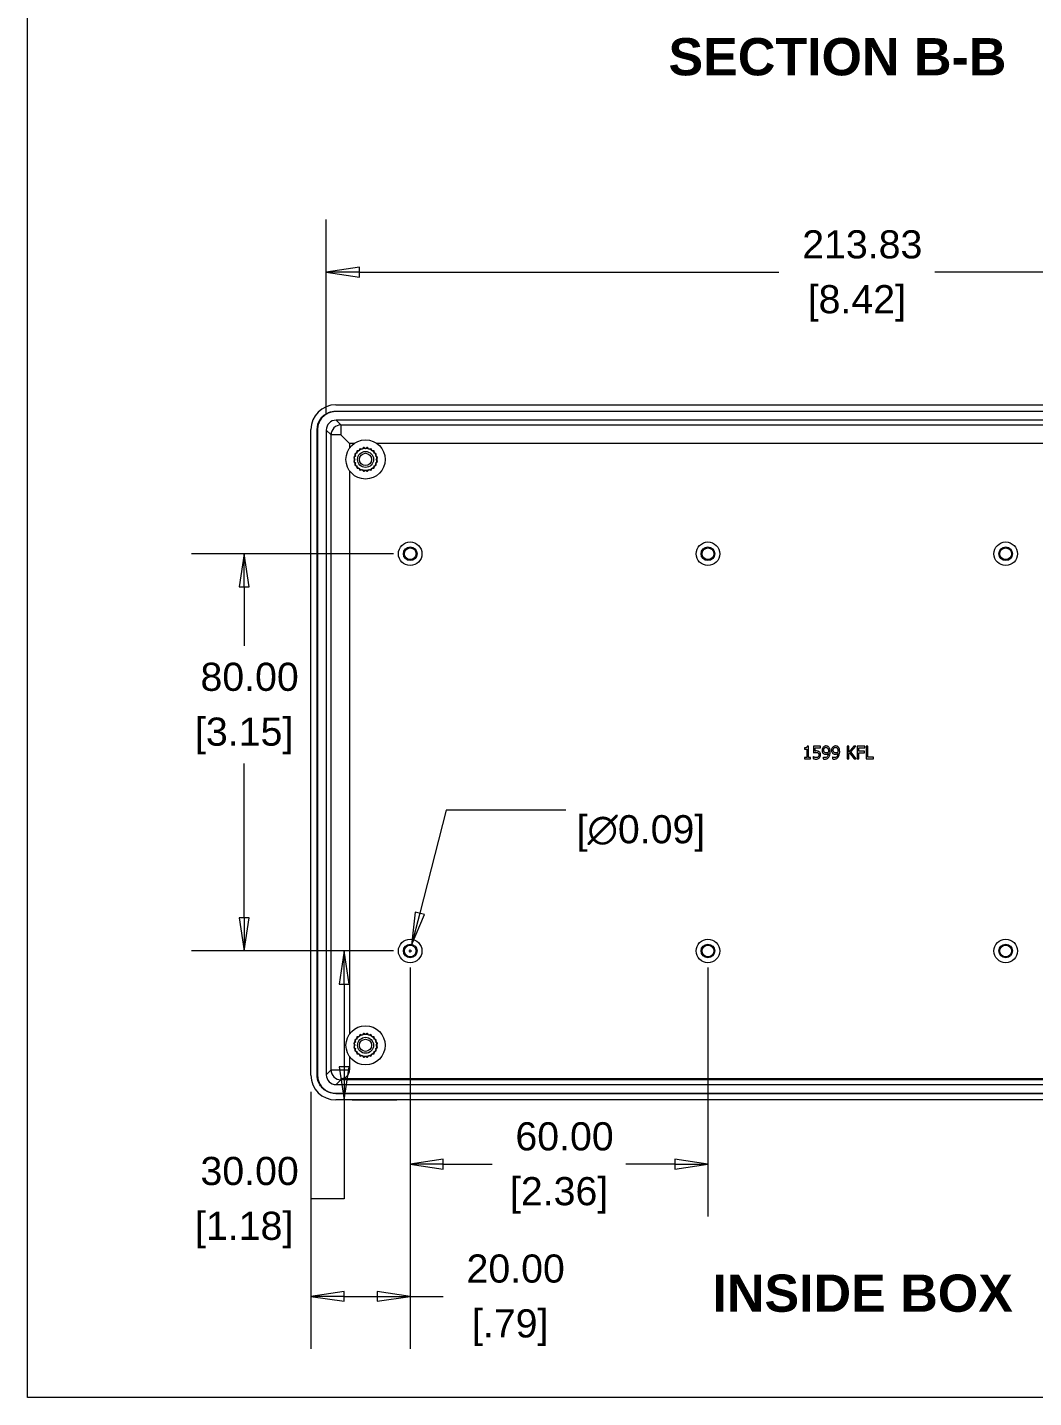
# Model space of a CAD drawing. Header units: millimetres. Extents: x 12 to 919, y 12 to 708.
# Drawn here: x 21.2 to 223.9, y 21.2 to 297.1 of the extents above; entities that cross this region are included whole.
import ezdxf

# ---------------------------------------------------------------- set-up
doc = ezdxf.new("R2010")
doc.units = ezdxf.units.MM
doc.header["$LTSCALE"] = 3.333333
for name, color, linetype, lineweight in [('Dimension (ANSI)', 7, 'Continuous', 9), ('Sketch Geometry (ANSI)', 7, 'Continuous', 9), ('Symbol (ANSI)', 7, 'Continuous', 9), ('Visible (ANSI)', 7, 'Continuous', 9), ('Visible Narrow (ANSI)', 7, 'Continuous', 9)]:
    doc.layers.add(name, color=color, linetype=linetype, lineweight=lineweight)
doc.styles.add('Label Text (ANSI)', font='arialbd.ttf')
doc.styles.add('Note Text (ANSI)', font='arial.ttf')
doc.dimstyles.new('Default - mm_inch (ANSI)', dxfattribs={"dimscale": 3.333333, "dimtxt": 1.7, "dimasz": 2, "dimexe": 3.175, "dimexo": 1, "dimgap": 0.8, "dimtad": 0, "dimtih": 1, "dimtoh": 1, "dimrnd": 1e-08, "dimzin": 4, "dimdsep": 46, "dimtxsty": 'Note Text (ANSI)', "dimblk": 'Filled-1', "dimcen": 0.09, "dimdle": 10, "dimclrd": 256, "dimclre": 256, "dimclrt": 256, "dimadec": 1, "dimazin": 0, "dimtfac": 1.176471, "dimtofl": 0, "dimtmove": 0, "dimatfit": 3, "dimfxl": 0, "dimtolj": 1, "dimtzin": 0, "dimlwd": -1, "dimlwe": -1, "dimarcsym": 0})

# ---------------------------------------------------------------- blocks, each defined once
blk = doc.blocks.new('Borders Default Border')
at = {"layer": 'Sketch Geometry (ANSI)', "flags": 128}
blk.add_lwpolyline([(6.35, 6.35), (6.35, 209.55), (273.05, 209.55), (273.05, 6.35), (6.35, 6.35)], dxfattribs=at)
blk = doc.blocks.new('Filled-1')
at = {"color": 0}
for p, q in [((0, 0), (-1, 0.15)), ((-1, 0.15), (-1, -0.15)), ((-1, 0), (0, 0)), ((-1, -0.15), (0, 0))]:
    blk.add_line(p, q, dxfattribs=at)
at = {"color": 0, "flags": 128}
blk.add_lwpolyline([(-1, -0.15), (0, 0), (-1, 0.15), (-1, -0.15)], dxfattribs=at)
at = {"color": 0}
blk.add_solid([(-1, -0.15), (0, 0), (-1, 0.15), (-1, -0.15)], dxfattribs=at)
blk = doc.blocks.new('*D28')
at = {"layer": 'Defpoints', "color": 0, "transparency": 16777216}
for p in [(295.22, 247.84), (81.39, 216.03), (295.22, 216.03)]:
    blk.add_point(p, dxfattribs=at)
at = {"layer": 'Dimension (ANSI)', "transparency": 16777216}
for p, q in [((81.39, 219.36), (81.39, 258.42)), ((295.22, 219.36), (295.22, 258.42)), ((88.06, 247.84), (172.61, 247.84)), ((288.55, 247.84), (204, 247.84))]:
    blk.add_line(p, q, dxfattribs=at)
at = {"layer": 'Dimension (ANSI)', "transparency": 16777216, "xscale": 6.666666666666667, "yscale": 6.666666666666667, "zscale": 6.666666666666667, "rotation": 180}
blk.add_blockref('Filled-1', (81.39, 247.84), dxfattribs=at)
at = {"layer": 'Dimension (ANSI)', "transparency": 16777216, "xscale": 6.666666666666667, "yscale": 6.666666666666667, "zscale": 6.666666666666667}
blk.add_blockref('Filled-1', (295.22, 247.84), dxfattribs=at)
at = {"layer": 'Dimension (ANSI)', "transparency": 16777216, "attachment_point": 5, "style": 'Note Text (ANSI)'}
for s, insert, char_height in [('\\A1; 213.83', (188.31, 253.4), 5.6667), ('\\A1;[8.42]', (188.31, 241.54), 5.667)]:
    blk.add_mtext(s, dxfattribs=dict(at, insert=insert, char_height=char_height))
blk = doc.blocks.new('*D29')
at = {"layer": 'Defpoints', "color": 0, "transparency": 16777216}
for p in [(98.31, 191.12), (64.85, 111.12), (98.31, 111.12)]:
    blk.add_point(p, dxfattribs=at)
at = {"layer": 'Dimension (ANSI)', "transparency": 16777216}
for p, q in [((94.97, 191.12), (54.27, 191.12)), ((64.85, 184.45), (64.85, 172.59)), ((64.85, 117.78), (64.85, 148.88)), ((94.97, 111.12), (54.27, 111.12))]:
    blk.add_line(p, q, dxfattribs=at)
at = {"layer": 'Dimension (ANSI)', "transparency": 16777216, "xscale": 6.666666666666667, "yscale": 6.666666666666667, "zscale": 6.666666666666667}
for p, rotation in [((64.85, 191.12), 90), ((64.85, 111.12), 270)]:
    blk.add_blockref('Filled-1', p, dxfattribs=dict(at, rotation=rotation))
at = {"layer": 'Dimension (ANSI)', "transparency": 16777216, "char_height": 5.667, "attachment_point": 5, "style": 'Note Text (ANSI)'}
for s, insert in [('\\A1; 80.00', (64.85, 166.3)), ('\\A1;[3.15]', (64.85, 154.44))]:
    blk.add_mtext(s, dxfattribs=dict(at, insert=insert))
blk = doc.blocks.new('*D32')
at = {"layer": 'Defpoints', "color": 0, "transparency": 16777216}
for p in [(98.31, 111.12), (158.31, 111.12), (98.31, 68.19)]:
    blk.add_point(p, dxfattribs=at)
at = {"layer": 'Dimension (ANSI)', "transparency": 16777216}
for p, q in [((98.31, 107.78), (98.31, 57.61)), ((158.31, 107.78), (158.31, 57.61)), ((104.97, 68.19), (114.82, 68.19)), ((151.64, 68.19), (141.79, 68.19))]:
    blk.add_line(p, q, dxfattribs=at)
at = {"layer": 'Dimension (ANSI)', "transparency": 16777216, "xscale": 6.666666666666667, "yscale": 6.666666666666667, "zscale": 6.666666666666667, "rotation": 180}
blk.add_blockref('Filled-1', (98.31, 68.19), dxfattribs=at)
at = {"layer": 'Dimension (ANSI)', "transparency": 16777216, "xscale": 6.666666666666667, "yscale": 6.666666666666667, "zscale": 6.666666666666667}
blk.add_blockref('Filled-1', (158.31, 68.19), dxfattribs=at)
at = {"layer": 'Dimension (ANSI)', "transparency": 16777216, "char_height": 5.667, "attachment_point": 5, "style": 'Note Text (ANSI)'}
for s, insert in [('\\A1; 60.00', (128.31, 73.75)), ('\\A1;[2.36]', (128.31, 61.89))]:
    blk.add_mtext(s, dxfattribs=dict(at, insert=insert))
blk = doc.blocks.new('*D42')
at = {"layer": 'Defpoints', "color": 0, "transparency": 16777216}
for p in [(98.6, 112.26), (98.02, 109.97)]:
    blk.add_point(p, dxfattribs=at)
at = {"layer": 'Dimension (ANSI)', "transparency": 16777216}
for p, q in [((105.53, 139.51), (100.24, 118.72)), ((129.68, 139.51), (105.53, 139.51)), ((98.01, 111.12), (98.61, 111.12)), ((98.31, 110.82), (98.31, 111.42))]:
    blk.add_line(p, q, dxfattribs=at)
at = {"layer": 'Dimension (ANSI)', "transparency": 16777216, "xscale": 6.666666666666667, "yscale": 6.666666666666667, "zscale": 6.666666666666667, "rotation": 255.7218412924732}
blk.add_blockref('Filled-1', (98.6, 112.26), dxfattribs=at)
at = {"layer": 'Dimension (ANSI)', "transparency": 16777216, "insert": (144.8, 139.51), "char_height": 5.667, "attachment_point": 5, "style": 'Note Text (ANSI)'}
blk.add_mtext('\\A1; \\P[∅0.09]', dxfattribs=at)
blk = doc.blocks.new('*D53')
at = {"layer": 'Defpoints', "color": 0, "transparency": 16777216}
for p in [(98.31, 111.12), (78.31, 86.11), (98.31, 41.56)]:
    blk.add_point(p, dxfattribs=at)
at = {"layer": 'Dimension (ANSI)', "transparency": 16777216}
for p, q in [((98.31, 107.78), (98.31, 30.97)), ((78.31, 82.78), (78.31, 30.97)), ((84.97, 41.56), (91.64, 41.56)), ((98.31, 41.56), (104.97, 41.56))]:
    blk.add_line(p, q, dxfattribs=at)
at = {"layer": 'Dimension (ANSI)', "transparency": 16777216, "xscale": 6.666666666666667, "yscale": 6.666666666666667, "zscale": 6.666666666666667, "rotation": 180}
blk.add_blockref('Filled-1', (78.31, 41.56), dxfattribs=at)
at = {"layer": 'Dimension (ANSI)', "transparency": 16777216, "xscale": 6.666666666666667, "yscale": 6.666666666666667, "zscale": 6.666666666666667}
blk.add_blockref('Filled-1', (98.31, 41.56), dxfattribs=at)
at = {"layer": 'Dimension (ANSI)', "transparency": 16777216, "char_height": 5.667, "attachment_point": 5, "style": 'Note Text (ANSI)'}
for s, insert in [('\\A1; 20.00', (118.46, 47.12)), ('\\A1;[.79]', (118.46, 35.26))]:
    blk.add_mtext(s, dxfattribs=dict(at, insert=insert))
blk = doc.blocks.new('*D54')
at = {"layer": 'Defpoints', "color": 0, "transparency": 16777216}
for p in [(85, 111.12), (98.31, 111.12), (83.3, 81.12)]:
    blk.add_point(p, dxfattribs=at)
at = {"layer": 'Dimension (ANSI)', "transparency": 16777216}
for p, q in [((94.97, 111.12), (74.42, 111.12)), ((85, 104.45), (85, 87.78)), ((85, 81.12), (85, 61.21)), ((86.64, 81.12), (95.59, 81.12)), ((85, 61.21), (78.34, 61.21))]:
    blk.add_line(p, q, dxfattribs=at)
at = {"layer": 'Dimension (ANSI)', "transparency": 16777216, "xscale": 6.666666666666667, "yscale": 6.666666666666667, "zscale": 6.666666666666667}
for p, rotation in [((85, 111.12), 90), ((85, 81.12), 270)]:
    blk.add_blockref('Filled-1', p, dxfattribs=dict(at, rotation=rotation))
at = {"layer": 'Dimension (ANSI)', "transparency": 16777216, "char_height": 5.667, "attachment_point": 5, "style": 'Note Text (ANSI)'}
for s, insert in [('\\A1; 30.00', (64.85, 66.77)), ('\\A1;[1.18]', (64.85, 54.91))]:
    blk.add_mtext(s, dxfattribs=dict(at, insert=insert))

msp = doc.modelspace()

# ---------------------------------------------------------------- linework, layer by layer
at = {"layer": 'Visible (ANSI)'}
for p, q in [((83.3026, 221.1162), (293.3114, 221.1162)), ((83.3026, 219.8662), (293.3114, 219.8662)), ((293.3114, 219.7754), (83.3026, 219.7754)), ((293.2223, 218.0298), (83.3917, 218.0298)), ((78.307, 86.1118), (78.307, 216.1206)), ((79.557, 86.1118), (79.557, 216.1206)), ((79.6478, 216.1206), (79.6478, 86.1118)), ((81.3934, 216.0315), (81.3934, 86.2009)), ((84.3592, 215.064), (86.0912, 213.332)), ((87.0132, 213.332), (86.0912, 213.332)), ((86.0912, 213.332), (86.0912, 212.41)), ((88.8961, 212.494), (88.6398, 212.1695)), ((89.307, 212.2752), (88.9629, 212.5046)), ((89.651, 212.5046), (89.307, 212.2752)), ((89.9741, 212.1695), (89.7178, 212.494)), ((285.0132, 213.332), (91.6008, 213.332)), ((86.9186, 210.4602), (87.148, 210.1162)), ((87.148, 210.1162), (86.9186, 209.7722)), ((87.2536, 210.7834), (86.9292, 210.5271)), ((87.1418, 211.1814), (87.2536, 210.7834)), ((87.5603, 211.3852), (87.1725, 211.2417)), ((87.577, 211.7984), (87.5603, 211.3852)), ((88.0379, 211.8629), (87.6248, 211.8462)), ((88.1815, 212.2506), (88.0379, 211.8629)), ((88.6398, 212.1695), (88.2417, 212.2814)), ((90.3722, 212.2814), (89.9741, 212.1695)), ((90.576, 211.8629), (90.4325, 212.2506)), ((90.9891, 211.8462), (90.576, 211.8629)), ((91.0536, 211.3852), (91.037, 211.7984)), ((91.4414, 211.2417), (91.0536, 211.3852)), ((91.3603, 210.7834), (91.4721, 211.1814)), ((91.6847, 210.5271), (91.3603, 210.7834)), ((91.466, 210.1162), (91.6953, 210.4602)), ((91.6953, 209.7722), (91.466, 210.1162)), ((86.0912, 207.8224), (86.0912, 94.41)), ((86.9292, 209.7054), (87.2536, 209.449)), ((87.2536, 209.449), (87.1418, 209.051)), ((87.1725, 208.9907), (87.5603, 208.8472)), ((87.5603, 208.8472), (87.577, 208.4341)), ((87.6248, 208.3862), (88.0379, 208.3695)), ((88.0379, 208.3695), (88.1815, 207.9818)), ((88.2417, 207.9511), (88.6398, 208.0629)), ((88.6398, 208.0629), (88.8961, 207.7384)), ((88.9629, 207.7279), (89.307, 207.9572)), ((89.307, 207.9572), (89.651, 207.7279)), ((89.7178, 207.7384), (89.9741, 208.0629)), ((89.9741, 208.0629), (90.3722, 207.9511)), ((90.4325, 207.9818), (90.576, 208.3695)), ((90.576, 208.3695), (90.9891, 208.3862)), ((91.037, 208.4341), (91.0536, 208.8472)), ((91.0536, 208.8472), (91.4414, 208.9907)), ((91.3603, 209.449), (91.6847, 209.7054)), ((91.4721, 209.051), (91.3603, 209.449)), ((177.754, 152.0141), (177.754, 151.7815)), ((177.754, 151.7815), (178.2151, 151.7815)), ((178.2151, 151.7815), (178.2151, 150.0793)), ((178.5424, 152.3682), (178.2789, 152.3682)), ((178.5424, 150.0793), (178.5424, 152.3682)), ((180.9856, 152.3599), (179.5921, 152.3599)), ((179.5921, 152.3599), (179.5921, 151.0508)), ((179.9194, 151.3843), (179.9194, 152.0615)), ((179.9194, 152.0615), (180.9856, 152.0615)), ((180.9856, 152.0615), (180.9856, 152.3599)), ((186.679, 152.3599), (186.3414, 152.3599)), ((186.3414, 152.3599), (186.3414, 149.8199)), ((187.7205, 152.3599), (186.679, 151.1928)), ((186.679, 151.1928), (186.679, 152.3599)), ((187.0804, 151.2258), (188.1322, 152.3599)), ((188.1322, 152.3599), (187.7205, 152.3599)), ((189.9147, 152.3599), (188.3957, 152.3599)), ((188.3957, 152.3599), (188.3957, 149.8199)), ((188.7332, 151.3431), (188.7332, 152.0594)), ((188.7332, 152.0594), (189.9147, 152.0594)), ((189.9147, 152.0594), (189.9147, 152.3599)), ((190.2173, 152.3599), (190.2173, 149.8199)), ((190.5549, 152.3599), (190.2173, 152.3599)), ((190.5549, 150.1204), (190.5549, 152.3599)), ((177.754, 150.0793), (177.754, 149.8199)), ((178.2151, 150.0793), (177.754, 150.0793)), ((177.754, 149.8199), (178.9931, 149.8199)), ((178.9931, 150.0793), (178.5424, 150.0793)), ((178.9931, 149.8199), (178.9931, 150.0793)), ((179.5118, 150.2707), (179.4871, 150.2707)), ((179.4871, 150.2707), (179.4871, 149.9105)), ((181.5331, 150.1328), (181.5167, 150.1328)), ((181.5167, 150.1328), (181.5167, 149.8055)), ((183.4392, 150.1328), (183.4227, 150.1328)), ((183.4227, 150.1328), (183.4227, 149.8055)), ((186.3414, 149.8199), (186.679, 149.8199)), ((186.679, 150.8347), (186.8272, 151.0014)), ((186.679, 149.8199), (186.679, 150.8347)), ((186.8272, 151.0014), (187.7555, 149.8199)), ((188.194, 149.8199), (187.0804, 151.2258)), ((187.7555, 149.8199), (188.194, 149.8199)), ((188.3957, 149.8199), (188.7332, 149.8199)), ((189.8653, 151.3431), (188.7332, 151.3431)), ((188.7332, 149.8199), (188.7332, 151.0426)), ((188.7332, 151.0426), (189.8653, 151.0426)), ((189.8653, 151.0426), (189.8653, 151.3431)), ((190.2173, 149.8199), (191.689, 149.8199)), ((191.689, 150.1204), (190.5549, 150.1204)), ((191.689, 149.8199), (191.689, 150.1204)), ((88.0379, 93.8629), (87.6248, 93.8462)), ((88.1815, 94.2506), (88.0379, 93.8629)), ((88.6398, 94.1695), (88.2417, 94.2814)), ((88.8961, 94.494), (88.6398, 94.1695)), ((89.307, 94.2752), (88.9629, 94.5046)), ((89.651, 94.5046), (89.307, 94.2752)), ((89.9741, 94.1695), (89.7178, 94.494)), ((90.3722, 94.2814), (89.9741, 94.1695)), ((90.576, 93.8629), (90.4325, 94.2506)), ((90.9891, 93.8462), (90.576, 93.8629)), ((86.9186, 92.4602), (87.148, 92.1162)), ((87.148, 92.1162), (86.9186, 91.7722)), ((87.2536, 92.7834), (86.9292, 92.5271)), ((86.9292, 91.7054), (87.2536, 91.449)), ((87.1418, 93.1814), (87.2536, 92.7834)), ((87.2536, 91.449), (87.1418, 91.051)), ((87.5603, 93.3852), (87.1725, 93.2417)), ((87.577, 93.7984), (87.5603, 93.3852)), ((91.0536, 93.3852), (91.037, 93.7984)), ((91.4414, 93.2417), (91.0536, 93.3852)), ((91.3603, 92.7834), (91.4721, 93.1814)), ((91.6847, 92.5271), (91.3603, 92.7834)), ((91.3603, 91.449), (91.6847, 91.7054)), ((91.4721, 91.051), (91.3603, 91.449)), ((91.466, 92.1162), (91.6953, 92.4602)), ((91.6953, 91.7722), (91.466, 92.1162)), ((86.0912, 89.8224), (86.0912, 87.1684)), ((87.1725, 90.9907), (87.5603, 90.8472)), ((87.5603, 90.8472), (87.577, 90.4341)), ((87.6248, 90.3862), (88.0379, 90.3695)), ((88.0379, 90.3695), (88.1815, 89.9818)), ((88.2417, 89.9511), (88.6398, 90.0629)), ((88.6398, 90.0629), (88.8961, 89.7384)), ((88.9629, 89.7279), (89.307, 89.9572)), ((89.307, 89.9572), (89.651, 89.7279)), ((89.7178, 89.7384), (89.9741, 90.0629)), ((89.9741, 90.0629), (90.3722, 89.9511)), ((90.4325, 89.9818), (90.576, 90.3695)), ((90.576, 90.3695), (90.9891, 90.3862)), ((91.037, 90.4341), (91.0536, 90.8472)), ((91.0536, 90.8472), (91.4414, 90.9907)), ((83.3917, 84.2027), (293.2223, 84.2027)), ((84.3592, 85.4364), (292.2548, 85.4364)), ((83.3026, 82.457), (293.3114, 82.457)), ((293.3114, 82.3662), (83.3026, 82.3662)), ((293.3114, 81.1162), (83.3026, 81.1162))]:
    msp.add_line(p, q, dxfattribs=at)
for centre, radius in [((89.307, 210.1162), 3.95), ((89.307, 210.1162), 2.25), ((89.307, 210.1162), 1.6129), ((89.307, 210.1162), 1.2319), ((98.307, 191.1162), 2.375), ((158.307, 191.1162), 2.375), ((218.307, 191.1162), 2.375), ((98.307, 191.1162), 1.375), ((98.307, 191.1162), 1.181), ((158.307, 191.1162), 1.375), ((158.307, 191.1162), 1.181), ((218.307, 191.1162), 1.375), ((218.307, 191.1162), 1.181), ((98.307, 111.1162), 2.375), ((158.307, 111.1162), 2.375), ((218.307, 111.1162), 2.375), ((98.307, 111.1162), 1.375), ((98.307, 111.1162), 1.181), ((158.307, 111.1162), 1.375), ((158.307, 111.1162), 1.181), ((218.307, 111.1162), 1.375), ((218.307, 111.1162), 1.181), ((89.307, 92.1162), 3.95), ((89.307, 92.1162), 2.25), ((89.307, 92.1162), 1.6129), ((89.307, 92.1162), 1.2319)]:
    msp.add_circle(centre, radius, dxfattribs=at)
for centre, radius, start, end in [((89.307, 210.1162), 2.413, 98.196675, 99.803325), ((89.307, 210.1162), 2.413, 80.196675, 81.803325), ((89.307, 210.1162), 2.413, 170.196675, 171.803325), ((89.307, 210.1162), 2.413, 188.196675, 189.803325), ((89.307, 210.1162), 2.413, 152.196675, 153.803325), ((89.307, 210.1162), 2.413, 134.196675, 135.803325), ((89.307, 210.1162), 2.413, 116.196675, 117.803325), ((89.307, 210.1162), 2.413, 62.196675, 63.803325), ((89.307, 210.1162), 2.413, 44.196675, 45.803325), ((89.307, 210.1162), 2.413, 26.196675, 27.803325), ((89.307, 210.1162), 2.413, 8.196675, 9.803325), ((89.307, 210.1162), 2.413, 350.196675, 351.803325), ((89.307, 210.1162), 2.413, 206.196675, 207.803325), ((89.307, 210.1162), 2.413, 224.196675, 225.803325), ((89.307, 210.1162), 2.413, 242.196675, 243.803325), ((89.307, 210.1162), 2.413, 260.196675, 261.803325), ((89.307, 210.1162), 2.413, 278.196675, 279.803325), ((89.307, 210.1162), 2.413, 296.196675, 297.803325), ((89.307, 210.1162), 2.413, 314.196675, 315.803325), ((89.307, 210.1162), 2.413, 332.196675, 333.803325), ((89.307, 92.1162), 2.413, 134.196675, 135.803325), ((89.307, 92.1162), 2.413, 116.196675, 117.803325), ((89.307, 92.1162), 2.413, 98.196675, 99.803325), ((89.307, 92.1162), 2.413, 80.196675, 81.803325), ((89.307, 92.1162), 2.413, 62.196675, 63.803325), ((89.307, 92.1162), 2.413, 44.196675, 45.803325), ((89.307, 92.1162), 2.413, 170.196675, 171.803325), ((89.307, 92.1162), 2.413, 188.196675, 189.803325), ((89.307, 92.1162), 2.413, 152.196675, 153.803325), ((89.307, 92.1162), 2.413, 26.196675, 27.803325), ((89.307, 92.1162), 2.413, 8.196675, 9.803325), ((89.307, 92.1162), 2.413, 350.196675, 351.803325), ((89.307, 92.1162), 2.413, 206.196675, 207.803325), ((89.307, 92.1162), 2.413, 224.196675, 225.803325), ((89.307, 92.1162), 2.413, 242.196675, 243.803325), ((89.307, 92.1162), 2.413, 260.196675, 261.803325), ((89.307, 92.1162), 2.413, 278.196675, 279.803325), ((89.307, 92.1162), 2.413, 296.196675, 297.803325), ((89.307, 92.1162), 2.413, 314.196675, 315.803325), ((89.307, 92.1162), 2.413, 332.196675, 333.803325), ((84.3592, 87.1684), 1.7321, 270, 0)]:
    msp.add_arc(centre, radius, start, end, dxfattribs=at)
for centre, major_axis in [((83.3114, 216.1118), (-3.5417, 3.5417)), ((83.3952, 216.028), (-1.4167, 1.4167)), ((83.3114, 86.1206), (-3.5417, -3.5417)), ((83.3952, 86.2044), (-1.4167, -1.4167))]:
    msp.add_ellipse(centre, major_axis=major_axis, ratio=0.99824796, start_param=5.49866393, end_param=7.06770668, dxfattribs=at)
for points, knots in [([(79.557, 216.1206), (79.557, 216.8569), (80.003, 218.3262), (81.5848, 219.6233), (82.8117, 219.8662), (83.3026, 219.8662)], [5.49866393, 5.49866393, 5.49866393, 5.49866393, 6.08705496, 6.675446, 7.06770668, 7.06770668, 7.06770668, 7.06770668]), ([(83.3026, 219.7754), (83.0702, 219.7754), (82.838, 219.7532), (82.4594, 219.6803), (82.3107, 219.6418), (81.6603, 219.4291), (81.1928, 219.1526), (80.5568, 218.5577), (80.341, 218.2902), (80.0003, 217.7208), (79.8714, 217.4214), (79.6938, 216.7887), (79.6478, 216.4547), (79.6478, 216.1206)], [-7.06770668, -7.06770668, -7.06770668, -7.06770668, -6.87744995, -6.87744995, -6.75177363, -6.75177363, -6.31652408, -6.31652408, -6.0372918, -6.0372918, -5.77229005, -5.77229005, -5.49866393, -5.49866393, -5.49866393, -5.49866393]), ([(178.2789, 152.3682), (178.2762, 152.3338), (178.2709, 152.2991), (178.2543, 152.2371), (178.2437, 152.209), (178.2135, 152.1548), (178.1936, 152.1299), (178.1545, 152.0975), (178.123, 152.0742), (177.9736, 152.0236), (177.8625, 152.0141), (177.754, 152.0141)], [-0.167573026, -0.167573026, -0.167573026, -0.167573026, -0.127120568, -0.127120568, -0.092204897, -0.092204897, -0.054363311, -0.054363311, -0.032556161, -0.032556161, 0, 0, 0, 0]), ([(181.5352, 152.1726), (181.4583, 152.0914), (181.4011, 151.9968), (181.3357, 151.8302), (181.2964, 151.7117), (181.2964, 151.5345)], [-0.141741652, -0.141741652, -0.141741652, -0.141741652, -0.053155313, -0.053155313, 0, 0, 0, 0]), ([(182.1033, 152.4114), (182.0435, 152.4114), (181.9845, 152.4045), (181.8561, 152.3748), (181.796, 152.3512), (181.67, 152.2912), (181.597, 152.2393), (181.5352, 152.1726)], [-0.0539490919, -0.0539490919, -0.0539490919, -0.0539490919, -0.0418540327, -0.0418540327, -0.0272817061, -0.0272817061, 0, 0, 0, 0]), ([(181.6422, 151.5489), (181.6422, 151.6078), (181.6463, 151.6678), (181.6653, 151.7759), (181.679, 151.8255), (181.7289, 151.9402), (181.7651, 151.9848), (181.8342, 152.0529), (181.8765, 152.0814), (181.9807, 152.1241), (182.0406, 152.1335), (182.1012, 152.1335)], [-0.0672534578, -0.0672534578, -0.0672534578, -0.0672534578, -0.0565349498, -0.0565349498, -0.0472880433, -0.0472880433, -0.0337859956, -0.0337859956, -0.0182028966, -0.0182028966, 0, 0, 0, 0]), ([(182.1012, 152.1335), (182.1344, 152.1335), (182.1673, 152.1304), (182.2241, 152.1184), (182.2569, 152.1095), (182.3395, 152.0689), (182.3832, 152.0306), (182.4203, 151.9894)], [-0.042079847, -0.042079847, -0.042079847, -0.042079847, -0.027560195, -0.027560195, -0.016627428, -0.016627428, 0, 0, 0, 0]), ([(182.6673, 152.1829), (182.6327, 152.2196), (182.5946, 152.2523), (182.5114, 152.3096), (182.467, 152.3334), (182.3576, 152.3786), (182.2543, 152.4114), (182.1033, 152.4114)], [-0.112689926, -0.112689926, -0.112689926, -0.112689926, -0.07903049, -0.07903049, -0.045287017, -0.045287017, 0, 0, 0, 0]), ([(182.4203, 151.9894), (182.4505, 151.9578), (182.4751, 151.9211), (182.5275, 151.8211), (182.5453, 151.7614), (182.5879, 151.6151), (182.5994, 151.4651), (182.5994, 151.3184)], [-0.0574717906, -0.0574717906, -0.0574717906, -0.0574717906, -0.0522648673, -0.0522648673, -0.0440265957, -0.0440265957, 0, 0, 0, 0]), ([(182.9431, 151.2422), (182.9431, 151.3717), (182.9356, 151.5076), (182.9033, 151.6985), (182.8805, 151.8113), (182.7878, 152.0245), (182.7357, 152.1102), (182.6673, 152.1829)], [-0.150416895, -0.150416895, -0.150416895, -0.150416895, -0.069766516, -0.069766516, -0.029949099, -0.029949099, 0, 0, 0, 0]), ([(183.4412, 152.1726), (183.3643, 152.0914), (183.3071, 151.9968), (183.2418, 151.8302), (183.2025, 151.7117), (183.2025, 151.5345)], [-0.141741652, -0.141741652, -0.141741652, -0.141741652, -0.053155313, -0.053155313, 0, 0, 0, 0]), ([(184.0093, 152.4114), (183.9496, 152.4114), (183.8905, 152.4045), (183.7621, 152.3748), (183.702, 152.3512), (183.576, 152.2912), (183.5031, 152.2393), (183.4412, 152.1726)], [-0.0539490919, -0.0539490919, -0.0539490919, -0.0539490919, -0.0418540327, -0.0418540327, -0.0272817061, -0.0272817061, 0, 0, 0, 0]), ([(183.5483, 151.5489), (183.5483, 151.6078), (183.5523, 151.6678), (183.5714, 151.7759), (183.585, 151.8255), (183.635, 151.9402), (183.6711, 151.9848), (183.7402, 152.0529), (183.7826, 152.0814), (183.8868, 152.1241), (183.9466, 152.1335), (184.0073, 152.1335)], [-0.0672534578, -0.0672534578, -0.0672534578, -0.0672534578, -0.0565349498, -0.0565349498, -0.0472880433, -0.0472880433, -0.0337859956, -0.0337859956, -0.0182028966, -0.0182028966, 0, 0, 0, 0]), ([(184.0073, 152.1335), (184.0404, 152.1335), (184.0733, 152.1304), (184.1301, 152.1184), (184.163, 152.1095), (184.2455, 152.0689), (184.2892, 152.0306), (184.3263, 151.9894)], [-0.042079847, -0.042079847, -0.042079847, -0.042079847, -0.027560195, -0.027560195, -0.016627428, -0.016627428, 0, 0, 0, 0]), ([(184.5733, 152.1829), (184.5387, 152.2196), (184.5007, 152.2523), (184.4174, 152.3096), (184.3731, 152.3334), (184.2636, 152.3786), (184.1603, 152.4114), (184.0093, 152.4114)], [-0.112689926, -0.112689926, -0.112689926, -0.112689926, -0.07903049, -0.07903049, -0.045287017, -0.045287017, 0, 0, 0, 0]), ([(184.3263, 151.9894), (184.3565, 151.9578), (184.3811, 151.9211), (184.4336, 151.8211), (184.4513, 151.7614), (184.4939, 151.6151), (184.5054, 151.4651), (184.5054, 151.3184)], [-0.0574717906, -0.0574717906, -0.0574717906, -0.0574717906, -0.0522648673, -0.0522648673, -0.0440265957, -0.0440265957, 0, 0, 0, 0]), ([(184.8491, 151.2422), (184.8491, 151.3717), (184.8417, 151.5076), (184.8094, 151.6985), (184.7865, 151.8113), (184.6938, 152.0245), (184.6417, 152.1102), (184.5733, 152.1829)], [-0.150416895, -0.150416895, -0.150416895, -0.150416895, -0.069766516, -0.069766516, -0.029949099, -0.029949099, 0, 0, 0, 0]), ([(179.4871, 149.9105), (179.5831, 149.8633), (179.6896, 149.8302), (179.8598, 149.7916), (179.9863, 149.7664), (180.152, 149.7664)], [-0.128286451, -0.128286451, -0.128286451, -0.128286451, -0.049714083, -0.049714083, 0, 0, 0, 0]), ([(179.7856, 150.1348), (179.7309, 150.1552), (179.6761, 150.1784), (179.6038, 150.2151), (179.5503, 150.2423), (179.5118, 150.2707)], [-0.0512362168, -0.0512362168, -0.0512362168, -0.0512362168, -0.0143391104, -0.0143391104, 0, 0, 0, 0]), ([(179.5921, 151.0508), (179.661, 151.0659), (179.7466, 151.0802), (179.8523, 151.0967), (179.9558, 151.1126), (180.0944, 151.1126)], [-0.119185504, -0.119185504, -0.119185504, -0.119185504, -0.041558839, -0.041558839, 0, 0, 0, 0]), ([(180.1582, 150.0607), (180.0955, 150.0607), (180.0309, 150.066), (179.9075, 150.0949), (179.8461, 150.1139), (179.7856, 150.1348)], [-0.0380314469, -0.0380314469, -0.0380314469, -0.0380314469, -0.0192127692, -0.0192127692, 0, 0, 0, 0]), ([(180.1499, 151.3987), (180.1139, 151.3987), (180.0768, 151.3974), (180.0234, 151.3947), (179.9796, 151.3923), (179.9194, 151.3843)], [-0.0557860089, -0.0557860089, -0.0557860089, -0.0557860089, -0.0182211769, -0.0182211769, 0, 0, 0, 0]), ([(180.0944, 151.1126), (180.1979, 151.1126), (180.3031, 151.0998), (180.4312, 151.0519), (180.4734, 151.0278), (180.5101, 150.9952)], [-0.0410323892, -0.0410323892, -0.0410323892, -0.0410323892, -0.014731319, -0.014731319, 0, 0, 0, 0]), ([(180.7386, 151.2402), (180.6991, 151.2705), (180.657, 151.2972), (180.57, 151.3399), (180.5261, 151.3559), (180.4359, 151.3773), (180.3366, 151.3987), (180.1499, 151.3987)], [-0.17487016, -0.17487016, -0.17487016, -0.17487016, -0.113726948, -0.113726948, -0.055984548, -0.055984548, 0, 0, 0, 0]), ([(180.152, 149.7664), (180.2236, 149.7664), (180.2952, 149.773), (180.4113, 149.7982), (180.4771, 149.8163), (180.6372, 149.8939), (180.7123, 149.9472), (180.7757, 150.0155)], [-0.091904082, -0.091904082, -0.091904082, -0.091904082, -0.0533529955, -0.0533529955, -0.0279594795, -0.0279594795, 0, 0, 0, 0]), ([(180.5246, 150.2151), (180.5017, 150.189), (180.4763, 150.1656), (180.4199, 150.1259), (180.3898, 150.11), (180.3241, 150.0849), (180.2547, 150.0607), (180.1582, 150.0607)], [-0.0842255202, -0.0842255202, -0.0842255202, -0.0842255202, -0.0564126176, -0.0564126176, -0.0289730701, -0.0289730701, 0, 0, 0, 0]), ([(180.5101, 150.9952), (180.5339, 150.9757), (180.5549, 150.9536), (180.5975, 150.8955), (180.6115, 150.865), (180.6452, 150.7835), (180.6542, 150.7064), (180.6542, 150.6288)], [-0.0345363637, -0.0345363637, -0.0345363637, -0.0345363637, -0.029733954, -0.029733954, -0.0232787519, -0.0232787519, 0, 0, 0, 0]), ([(180.6542, 150.6288), (180.6542, 150.5055), (180.6339, 150.4297), (180.5987, 150.3245), (180.5675, 150.2664), (180.5246, 150.2151)], [-0.0332856376, -0.0332856376, -0.0332856376, -0.0332856376, -0.0200567685, -0.0200567685, 0, 0, 0, 0]), ([(181, 150.6268), (181, 150.7074), (180.9938, 150.7913), (180.9633, 150.9268), (180.943, 150.9879), (180.8618, 151.127), (180.8064, 151.1891), (180.7386, 151.2402)], [-0.0800363577, -0.0800363577, -0.0800363577, -0.0800363577, -0.0483066266, -0.0483066266, -0.0254621845, -0.0254621845, 0, 0, 0, 0]), ([(180.7757, 150.0155), (180.8492, 150.0946), (180.9034, 150.186), (180.9668, 150.355), (181, 150.4675), (181, 150.6268)], [-0.119040112, -0.119040112, -0.119040112, -0.119040112, -0.047774149, -0.047774149, 0, 0, 0, 0]), ([(181.2964, 151.5345), (181.2964, 151.4515), (181.3036, 151.3671), (181.3345, 151.2326), (181.3562, 151.1609), (181.4436, 151.0071), (181.5013, 150.9409), (181.5723, 150.8861)], [-0.0926061006, -0.0926061006, -0.0926061006, -0.0926061006, -0.053057852, -0.053057852, -0.0268835624, -0.0268835624, 0, 0, 0, 0]), ([(181.5167, 149.8055), (181.5631, 149.791), (181.6113, 149.7822), (181.6741, 149.7764), (181.7337, 149.7705), (181.8048, 149.7705)], [-0.0932854185, -0.0932854185, -0.0932854185, -0.0932854185, -0.0213542336, -0.0213542336, 0, 0, 0, 0]), ([(181.8501, 150.0649), (181.7589, 150.0649), (181.6816, 150.0812), (181.5911, 150.1071), (181.5579, 150.1186), (181.5331, 150.1328)], [-0.024137776, -0.024137776, -0.024137776, -0.024137776, -0.0085578615, -0.0085578615, 0, 0, 0, 0]), ([(181.5723, 150.8861), (181.6425, 150.8332), (181.7208, 150.7893), (181.8401, 150.7577), (181.9253, 150.7359), (182.0621, 150.7359)], [-0.143066522, -0.143066522, -0.143066522, -0.143066522, -0.041060775, -0.041060775, 0, 0, 0, 0]), ([(181.8151, 151.1064), (181.7858, 151.1304), (181.7595, 151.1575), (181.7086, 151.2262), (181.6927, 151.2608), (181.6527, 151.362), (181.6422, 151.4552), (181.6422, 151.5489)], [-0.0434904392, -0.0434904392, -0.0434904392, -0.0434904392, -0.0366675673, -0.0366675673, -0.0281124763, -0.0281124763, 0, 0, 0, 0]), ([(181.8048, 149.7705), (181.9099, 149.7705), (182.0167, 149.78), (182.2096, 149.8268), (182.291, 149.8595), (182.4867, 149.9766), (182.5831, 150.0677), (182.6632, 150.176)], [-0.0999082467, -0.0999082467, -0.0999082467, -0.0999082467, -0.068406186, -0.068406186, -0.0404046984, -0.0404046984, 0, 0, 0, 0]), ([(182.1383, 151.0179), (182.0557, 151.0179), (181.9843, 151.0279), (181.8919, 151.0551), (181.8515, 151.0769), (181.8151, 151.1064)], [-0.0288970967, -0.0288970967, -0.0288970967, -0.0288970967, -0.0140476679, -0.0140476679, 0, 0, 0, 0]), ([(182.5911, 150.9129), (182.5811, 150.7597), (182.552, 150.6011), (182.4376, 150.356), (182.3813, 150.2899), (182.283, 150.1919), (182.2162, 150.1476), (182.0483, 150.0795), (181.9495, 150.0649), (181.8501, 150.0649)], [-0.0939244269, -0.0939244269, -0.0939244269, -0.0939244269, -0.071412732, -0.071412732, -0.0543352232, -0.0543352232, -0.0298009225, -0.0298009225, 0, 0, 0, 0]), ([(182.0621, 150.7359), (182.154, 150.7359), (182.2449, 150.7484), (182.3931, 150.799), (182.4786, 150.8362), (182.5911, 150.9129)], [-0.0987108372, -0.0987108372, -0.0987108372, -0.0987108372, -0.0408432635, -0.0408432635, 0, 0, 0, 0]), ([(182.5932, 151.1578), (182.5119, 151.1031), (182.4291, 151.073), (182.2971, 151.033), (182.2176, 151.0179), (182.1383, 151.0179)], [-0.0413852697, -0.0413852697, -0.0413852697, -0.0413852697, -0.0237793852, -0.0237793852, 0, 0, 0, 0]), ([(182.5994, 151.3184), (182.5994, 151.2695), (182.5984, 151.2462), (182.5963, 151.2045), (182.5949, 151.1783), (182.5932, 151.1578)], [-0.0126920593, -0.0126920593, -0.0126920593, -0.0126920593, -0.0061579399, -0.0061579399, 0, 0, 0, 0]), ([(182.6632, 150.176), (182.765, 150.3144), (182.8302, 150.4789), (182.904, 150.7719), (182.9431, 150.9698), (182.9431, 151.2422)], [-0.189169785, -0.189169785, -0.189169785, -0.189169785, -0.081731241, -0.081731241, 0, 0, 0, 0]), ([(183.2025, 151.5345), (183.2025, 151.4515), (183.2097, 151.3671), (183.2405, 151.2326), (183.2622, 151.1609), (183.3496, 151.0071), (183.4074, 150.9409), (183.4783, 150.8861)], [-0.0926061006, -0.0926061006, -0.0926061006, -0.0926061006, -0.053057852, -0.053057852, -0.0268835624, -0.0268835624, 0, 0, 0, 0]), ([(183.4227, 149.8055), (183.4691, 149.791), (183.5173, 149.7822), (183.5801, 149.7764), (183.6397, 149.7705), (183.7109, 149.7705)], [-0.0932854185, -0.0932854185, -0.0932854185, -0.0932854185, -0.0213542336, -0.0213542336, 0, 0, 0, 0]), ([(183.7562, 150.0649), (183.6649, 150.0649), (183.5876, 150.0812), (183.4971, 150.1071), (183.4639, 150.1186), (183.4392, 150.1328)], [-0.024137776, -0.024137776, -0.024137776, -0.024137776, -0.0085578615, -0.0085578615, 0, 0, 0, 0]), ([(183.4783, 150.8861), (183.5485, 150.8332), (183.6268, 150.7893), (183.7461, 150.7577), (183.8313, 150.7359), (183.9682, 150.7359)], [-0.143066522, -0.143066522, -0.143066522, -0.143066522, -0.041060775, -0.041060775, 0, 0, 0, 0]), ([(183.7212, 151.1064), (183.6918, 151.1304), (183.6655, 151.1575), (183.6147, 151.2262), (183.5988, 151.2608), (183.5587, 151.362), (183.5483, 151.4552), (183.5483, 151.5489)], [-0.0434904392, -0.0434904392, -0.0434904392, -0.0434904392, -0.0366675673, -0.0366675673, -0.0281124763, -0.0281124763, 0, 0, 0, 0]), ([(183.7109, 149.7705), (183.8159, 149.7705), (183.9227, 149.78), (184.1156, 149.8268), (184.197, 149.8595), (184.3927, 149.9766), (184.4891, 150.0677), (184.5692, 150.176)], [-0.0999082467, -0.0999082467, -0.0999082467, -0.0999082467, -0.068406186, -0.068406186, -0.0404046984, -0.0404046984, 0, 0, 0, 0]), ([(184.0443, 151.0179), (183.9617, 151.0179), (183.8904, 151.0279), (183.798, 151.0551), (183.7575, 151.0769), (183.7212, 151.1064)], [-0.0288970967, -0.0288970967, -0.0288970967, -0.0288970967, -0.0140476679, -0.0140476679, 0, 0, 0, 0]), ([(184.4972, 150.9129), (184.4871, 150.7597), (184.458, 150.6011), (184.3437, 150.356), (184.2874, 150.2899), (184.1891, 150.1919), (184.1222, 150.1476), (183.9543, 150.0795), (183.8555, 150.0649), (183.7562, 150.0649)], [-0.0939244269, -0.0939244269, -0.0939244269, -0.0939244269, -0.071412732, -0.071412732, -0.0543352232, -0.0543352232, -0.0298009225, -0.0298009225, 0, 0, 0, 0]), ([(183.9682, 150.7359), (184.06, 150.7359), (184.1509, 150.7484), (184.2992, 150.799), (184.3847, 150.8362), (184.4972, 150.9129)], [-0.0987108372, -0.0987108372, -0.0987108372, -0.0987108372, -0.0408432635, -0.0408432635, 0, 0, 0, 0]), ([(184.4992, 151.1578), (184.4179, 151.1031), (184.3351, 151.073), (184.2032, 151.033), (184.1236, 151.0179), (184.0443, 151.0179)], [-0.0413852697, -0.0413852697, -0.0413852697, -0.0413852697, -0.0237793852, -0.0237793852, 0, 0, 0, 0]), ([(184.5054, 151.3184), (184.5054, 151.2695), (184.5044, 151.2462), (184.5024, 151.2045), (184.5009, 151.1783), (184.4992, 151.1578)], [-0.0126920593, -0.0126920593, -0.0126920593, -0.0126920593, -0.0061579399, -0.0061579399, 0, 0, 0, 0]), ([(184.5692, 150.176), (184.6711, 150.3144), (184.7362, 150.4789), (184.81, 150.7719), (184.8491, 150.9698), (184.8491, 151.2422)], [-0.189169785, -0.189169785, -0.189169785, -0.189169785, -0.081731241, -0.081731241, 0, 0, 0, 0]), ([(83.3026, 82.3662), (82.5662, 82.3663), (81.0969, 82.8122), (79.7999, 84.394), (79.557, 85.6209), (79.557, 86.1118)], [5.49866393, 5.49866393, 5.49866393, 5.49866393, 6.08705496, 6.675446, 7.06770668, 7.06770668, 7.06770668, 7.06770668]), ([(79.6478, 86.1118), (79.6478, 85.8795), (79.67, 85.6472), (79.7429, 85.2686), (79.7814, 85.1199), (79.9941, 84.4696), (80.2705, 84.0021), (80.8655, 83.366), (81.1329, 83.1502), (81.7024, 82.8096), (82.0018, 82.6807), (82.6345, 82.503), (82.9684, 82.457), (83.3026, 82.457)], [-7.06770668, -7.06770668, -7.06770668, -7.06770668, -6.87744995, -6.87744995, -6.75177363, -6.75177363, -6.31652408, -6.31652408, -6.0372918, -6.0372918, -5.77229005, -5.77229005, -5.49866393, -5.49866393, -5.49866393, -5.49866393])]:
    msp.add_open_spline(points, degree=3, knots=knots, dxfattribs=at)
at = {"layer": 'Visible Narrow (ANSI)'}
for p, q in [((83.3026, 219.8662), (83.3026, 219.7754)), ((83.3917, 218.0298), (84.3592, 217.0623)), ((79.557, 216.1206), (79.6478, 216.1206)), ((82.3609, 215.064), (81.3934, 216.0315)), ((84.3592, 217.0623), (84.3592, 215.064)), ((84.3592, 217.0623), (292.2548, 217.0623)), ((82.3609, 87.1684), (82.3609, 215.064)), ((84.3592, 215.064), (82.3609, 215.064)), ((79.557, 86.1118), (79.6478, 86.1118)), ((81.3934, 86.2009), (82.3609, 87.1684)), ((82.3609, 87.1684), (86.0912, 87.1684)), ((84.3592, 85.1702), (83.3917, 84.2027)), ((84.3592, 85.4364), (84.3592, 85.1702)), ((292.2548, 85.1702), (84.3592, 85.1702)), ((83.3026, 82.3662), (83.3026, 82.457))]:
    msp.add_line(p, q, dxfattribs=at)
for centre, major_axis in [((84.3592, 215.064), (1.4142, 1.4142)), ((84.3592, 87.1684), (-1.4142, 1.4142))]:
    msp.add_ellipse(centre, major_axis=major_axis, ratio=0.99824796, start_param=0.78627495, end_param=2.3553177, dxfattribs=at)

# ---------------------------------------------------------------- block references
at = {"xscale": 3.333333333333333, "yscale": 3.333333333333333, "zscale": 3.333333333333333}
msp.add_blockref('Borders Default Border', (0, 0), dxfattribs=at)

# ---------------------------------------------------------------- texts
at = {"layer": 'Symbol (ANSI)', "char_height": 7.5, "attachment_point": 7, "style": 'Label Text (ANSI)'}
for s, insert in [('SECTION B-B', (150.3521, 287.3711)), ('INSIDE BOX', (159.2196, 38.3424))]:
    msp.add_mtext(s, dxfattribs=dict(at, insert=insert))

# ---------------------------------------------------------------- dimensions: what is measured, and where the dimension line sits
at = {"layer": 'Dimension (ANSI)'}
for base, p1, p2, angle, text, override, picture, middle in [((295.2205, 247.836), (81.3934, 216.0315), (295.2205, 216.0315), 180, ' <>\\X[8.42]', {"dimgap": 0.8, "dimtih": 0, "dimtoh": 0, "dimdec": 2, "dimpost": '\\X', "dimtol": 0, "dimlim": 0, "dimtp": 0, "dimtm": 0, "dimtdec": 2, "dimatfit": 1}, '*D28', (188.307, 247.836)), ((64.8545, 111.1162), (98.307, 191.1162), (98.307, 111.1162), 90, ' <>\\X[3.15]', {"dimgap": 0.8, "dimdec": 2, "dimpost": '\\X', "dimtol": 0, "dimlim": 0, "dimtp": 0, "dimtm": 0, "dimtdec": 2, "dimatfit": 1}, '*D29', (64.8545, 160.7357)), ((85.0032, 111.1162), (83.3026, 81.1162), (98.307, 111.1162), 90, ' <>\\X[1.18]', {"dimgap": 0.8, "dimdec": 2, "dimpost": '\\X', "dimtol": 0, "dimlim": 0, "dimtp": 0, "dimtm": 0, "dimtdec": 2, "dimatfit": 2}, '*D54', (64.8545, 61.2084)), ((98.307, 68.191), (158.307, 111.1162), (98.307, 111.1162), 180, ' <>\\X[2.36]', {"dimgap": 0.8, "dimtih": 0, "dimtoh": 0, "dimdec": 2, "dimpost": '\\X', "dimtol": 0, "dimlim": 0, "dimtp": 0, "dimtm": 0, "dimtdec": 2, "dimatfit": 1}, '*D32', (128.307, 68.191))]:
    dim = msp.add_linear_dim(base=base, p1=p1, p2=p2, angle=angle, text=text, dimstyle='Default - mm_inch (ANSI)', override=override, dxfattribs=at)
    dim.commit()
    dim.dimension.update_dxf_attribs({"geometry": picture, "text_midpoint": middle, "dimtype": 160})
dim = msp.add_diameter_dim_2p(p1=(98.0157, 109.9717), p2=(98.5982, 112.2607), text=' \\X[∅0.09]', dimstyle='Default - mm_inch (ANSI)', override={"dimgap": 0.8, "dimdec": 2, "dimlfac": 1, "dimpost": '\\X', "dimtol": 0, "dimlim": 0, "dimtp": 0, "dimtm": 0, "dimtdec": 2}, dxfattribs=at)
dim.commit()
dim.dimension.update_dxf_attribs({"geometry": '*D42', "text_midpoint": (144.7997, 139.5144), "dimtype": 163})
dim = msp.add_linear_dim(base=(98.307, 41.558), p1=(78.307, 86.1118), p2=(98.307, 111.1162), text=' <>\\X[.79]', dimstyle='Default - mm_inch (ANSI)', override={"dimgap": 0.8, "dimtih": 0, "dimtoh": 0, "dimdec": 2, "dimpost": '\\X', "dimtol": 0, "dimlim": 0, "dimtp": 0, "dimtm": 0, "dimtdec": 2, "dimatfit": 2}, dxfattribs=at)
dim.commit()
dim.dimension.update_dxf_attribs({"geometry": '*D53', "text_midpoint": (118.4557, 41.558), "dimtype": 160})

doc.saveas('drawing.dxf')
